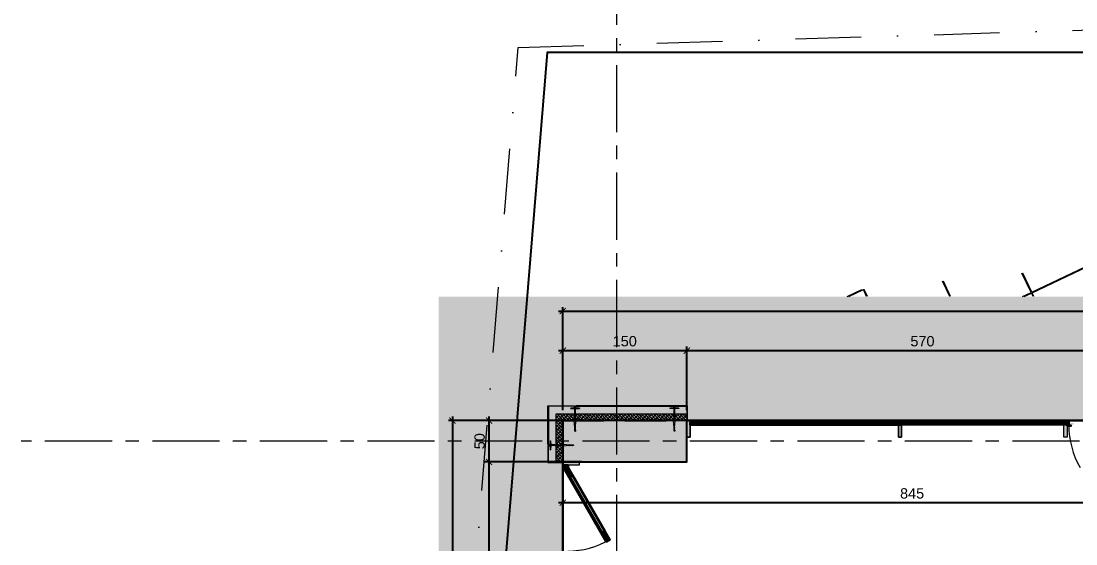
# Model space of a CAD drawing. Header units: centimetres. Extents: x 66524 to 72777, y -55096 to -48161.
# Drawn here: x 67048 to 68324, y -50122 to -49489 of the extents above; entities that cross this region are included whole.
import ezdxf

# ---------------------------------------------------------------- set-up
doc = ezdxf.new("R2010")
doc.units = ezdxf.units.CM
doc.header["$LTSCALE"] = 50
doc.header["$MEASUREMENT"] = 0
for name, pattern in [('AUSGEZOGEN', [0]), ('AXES', [2, 1.25, -0.25, 0.25, -0.25]), ('CACHE', [0.375, 0.25, -0.125]), ('CONTINU', [0]), ('CORNER', [20, 0, -20]), ('Dot & Dashed', [335.138881, 158.75, -88.194444, 0, -88.194437])]:
    doc.linetypes.add(name, pattern=pattern)
doc.layers.get('0').update_dxf_attribs({"color": 8})
for name, color, linetype in [('AXES', 10, 'AXES'), ('BETON COUPE', 3, 'CONTINU'), ('BETON TRAME', 252, 'Continuous'), ('BORD', 5, 'Continuous'), ('COTE 50ème', 1, 'Continuous'), ('EMPRISE BATIMENT', 253, 'CACHE'), ('FASADA', 150, 'Continuous')]:
    doc.layers.add(name, color=color, linetype=linetype)
for name, color, linetype, lineweight in [('BETON CACHE', 4, 'CACHE', 5), ('ISOLATION', 252, 'Continuous', 0), ('MACONNERIE COUPE', 7, 'Continuous', 30), ('WD_Corner', 154, 'Continuous', 5), ('WD_Dowel', 154, 'Continuous', 5), ('WD_Text_Legende', 154, 'AUSGEZOGEN', 5)]:
    doc.layers.add(name, color=color, linetype=linetype, lineweight=lineweight)
doc.layers.add('FMULT', color=150, linetype='Continuous', plot=False)
doc.layers.add('WD_Assist1', color=6, linetype='CORNER', lineweight=0, plot=False)
doc.styles.add('RS_TXT_50', font='arial.ttf', dxfattribs={"height": 12.5})
doc.dimstyles.new('RS_50CM_LINEAIRE', dxfattribs={"dimscale": 5, "dimtxt": 12.5, "dimasz": 1.5, "dimexe": 1, "dimexo": 2.5, "dimgap": 1, "dimtad": 1, "dimdec": 1, "dimrnd": 0.5, "dimdsep": 46, "dimtxsty": 'RS_TXT_50', "dimblk1": 'ARCHTICK', "dimblk2": 'ARCHTICK', "dimsah": 1, "dimcen": 2.5, "dimdle": 1, "dimclrt": 4, "dimadec": 0, "dimazin": 2, "dimtfac": 1, "dimtdec": 1, "dimtix": 1, "dimtmove": 2, "dimatfit": 3, "dimfxl": 1, "dimtolj": 1, "dimtzin": 0, "dimarcsym": 0})

# ---------------------------------------------------------------- blocks, each defined once
blk = doc.blocks.new('A$C8397ccc9')
at = {"layer": 'AXES', "lineweight": 5, "ltscale": 1.3}
for p, q in [((-1265, 1580), (-1265, -1500)), ((3195, 865), (-1985, 865))]:
    blk.add_line(p, q, dxfattribs=at)
blk = doc.blocks.new('ankeri')
at = {"layer": 'WD_Assist1'}
for p, q in [((-29.8, 0.4), (-30, 0)), ((-30, 0), (-29.8, -0.4)), ((-2.8, 0.4), (-29.8, 0.4)), ((-2.5, 0.6), (-2.8, 0.4)), ((-2.3, 5.2), (-2.5, 0.6)), ((-2.2, 5.3), (-2.3, 5.2)), ((-2, 5.3), (-2.2, 5.3)), ((-2, -5.3), (-2, 5.3)), ((-29.8, -0.4), (-2.8, -0.4)), ((-2.8, -0.4), (-2.5, -0.6)), ((-2.5, -0.6), (-2.3, -5.2)), ((-2.3, -5.2), (-2.2, -5.3)), ((-2.2, -5.3), (-2, -5.3))]:
    blk.add_line(p, q, dxfattribs=at)
at = {"layer": 'WD_Corner', "lineweight": 5}
blk.add_lwpolyline([(-2, 0.1), (-1.9, 0.1, -1), (-1.8, 0.1), (-0.2, 0.1, 0.185242), (-0.1, 0.6), (-0.1, 0.7), (-0.1, 0.7), (-0.1, 0.7), (-0.1, 0.8), (-0.1, 0.9), (-0.3, 0.9), (-0.3, 0.8), (-0.3, 0.8), (-0.3, 0.9), (-0.4, 0.9), (-0.5, 0.7), (-0.5, 0.7), (-0.5, 0.7), (-0.5, 0.7), (-0.5, 0.7), (-0.5, 0.7), (-0.5, 0.6), (-0.6, 0.7), (-0.4, 0.9), (-0.1, 0.9), (-0.1, 1.4), (0, 1.4), (0, 1.2), (0, 1.2), (0, 1.1), (0, 1.1), (0.2, 1), (0, 1), (0, -1), (0.2, -1), (0, -1.1), (0, -1.1), (0, -1.2), (0, -1.2), (0, -1.4), (-0.1, -1.4), (-0.1, -0.9), (-0.4, -0.9), (-0.6, -0.7), (-0.5, -0.6), (-0.5, -0.7), (-0.5, -0.7), (-0.5, -0.7), (-0.5, -0.7), (-0.5, -0.7), (-0.5, -0.7), (-0.4, -0.9), (-0.3, -0.9), (-0.3, -0.8), (-0.3, -0.8), (-0.3, -0.9), (-0.1, -0.9), (-0.1, -0.8), (-0.1, -0.7), (-0.1, -0.7), (-0.1, -0.7), (-0.1, -0.6, 0.185242), (-0.2, -0.1), (-1.8, -0.1, -1), (-1.9, -0.1), (-2, -0.1)], format="xyb", close=True, dxfattribs=at)
at = {"layer": 'WD_Dowel'}
for p, q in [((-29.8, 0.4), (-30, 0)), ((-30, 0), (-29.8, -0.4)), ((-28.9, 0.4), (-29.8, 0.4)), ((-29.5, 0), (-29.3, 0.1)), ((-29.5, 0), (-29.5, 0)), ((-29.3, 0.3), (-29, 0.4)), ((-29.3, 0.3), (-29.3, -0.3)), ((-29, 0.3), (-29, 0.4)), ((-28.9, 0.4), (-29, 0.3)), ((-28.8, 0.4), (-28.9, 0.4)), ((-28.8, 0.4), (-28.8, 0.3)), ((-28.8, 0.3), (-28.7, 0.4)), ((-28.6, 0.4), (-28.7, 0.4)), ((-28.6, 0.4), (-28.7, 0.4)), ((-28.6, 0.4), (-28.6, 0.3)), ((-28.6, 0.3), (-28.4, 0.4)), ((-28.4, 0.4), (-28.4, 0.4)), ((-28.4, 0.4), (-28.4, 0.3)), ((-28.4, 0.3), (-28.2, 0.4)), ((-28.2, 0.4), (-28.2, 0.4)), ((-28.2, 0.4), (-28.2, 0.3)), ((-28.2, 0.3), (-28, 0.4)), ((-28, 0.4), (-28, 0.4)), ((-28, 0.4), (-28, 0.3)), ((-28, 0.3), (-25.6, 0.4)), ((-25.6, 0.4), (-25.6, 0.4)), ((-25.6, 0.4), (-25.6, 0.3)), ((-25.6, 0.3), (-25.4, 0.4)), ((-25.3, 0.4), (-25.4, 0.4)), ((-25.3, 0.3), (-17.1, 1)), ((-25.3, 0.4), (-25.3, 0.3)), ((-17, 1), (-17.1, 1)), ((-17, 1), (-17, 0.3)), ((-17, 0.3), (-9.4, 0.4)), ((-9.3, 0.4), (-9.4, 0.4)), ((-9.3, 0.4), (-9.3, 0.3)), ((-9.3, 0.3), (-9.1, 0.4)), ((-9.1, 0.4), (-9.1, 0.4)), ((-9.1, 0.4), (-9.1, 0.3)), ((-9.1, 0.3), (-8.9, 0.4)), ((-8.9, 0.4), (-8.9, 0.4)), ((-8.9, 0.4), (-8.9, 0.3)), ((-8.9, 0.3), (-8.7, 0.4)), ((-8.7, 0.4), (-8.7, 0.4)), ((-8.7, 0.4), (-8.7, 0.3)), ((-8.7, 0.3), (-8.5, 0.4)), ((-8.4, 0.4), (-8.5, 0.4)), ((-8.4, 0.4), (-8.4, 0.3)), ((-8.4, 0.3), (-8.3, 0.4)), ((-8.2, 0.4), (-8.3, 0.4)), ((-8.2, 0.4), (-8.2, 0.3)), ((-8.2, 0.3), (-8.1, 0.4)), ((-8, 0.4), (-8.1, 0.4)), ((-8, 0.4), (-8, 0.3)), ((-8, 0.3), (-7.8, 0.4)), ((-7.8, 0.4), (-7.8, 0.4)), ((-7.8, 0.4), (-7.8, 0.3)), ((-7.8, 0.3), (-7.6, 0.4)), ((-7.6, 0.4), (-7.6, 0.4)), ((-7.6, 0.4), (-7.6, 0.3)), ((-7.6, 0.3), (-7.4, 0.4)), ((-7.4, 0.4), (-2.8, 0.4)), ((-2.3, 5.2), (-2.5, 0.7)), ((-2.5, 0.7), (-2.5, -0.7)), ((-2.5, 0.7), (-2.1, 0.7)), ((-2.1, 0.1), (-2.5, 0.1)), ((-2.1, 2.9), (-2.3, 2.9)), ((-2.3, 2.9), (-2.3, 0.7)), ((-2.3, 0.1), (-2.3, 0.7)), ((-2, 5.3), (-2.2, 5.3)), ((-2.1, 5.3), (-2.1, -5.3)), ((-2, 5.3), (-2, -5.3)), ((-29.8, -0.4), (-28.9, -0.4)), ((-29.3, -0.1), (-29.5, 0)), ((-29.3, -0.3), (-29, -0.4)), ((-29, -0.4), (-29, -0.3)), ((-29, -0.3), (-28.9, -0.4)), ((-28.8, -0.4), (-28.9, -0.4)), ((-28.8, -0.4), (-28.8, -0.3)), ((-28.8, -0.3), (-28.7, -0.4)), ((-28.6, -0.4), (-28.7, -0.4)), ((-28.6, -0.4), (-28.6, -0.3)), ((-28.6, -0.3), (-28.4, -0.4)), ((-28.4, -0.4), (-28.4, -0.3)), ((-28.4, -0.3), (-28.2, -0.4)), ((-28.4, -0.4), (-28.4, -0.4)), ((-28.2, -0.4), (-28.2, -0.3)), ((-28.2, -0.3), (-28, -0.4)), ((-28.2, -0.4), (-28.2, -0.4)), ((-28, -0.4), (-28, -0.3)), ((-28, -0.3), (-25.6, -0.4)), ((-28, -0.4), (-28, -0.4)), ((-25.6, -0.4), (-25.6, -0.3)), ((-25.6, -0.3), (-25.4, -0.4)), ((-25.6, -0.4), (-25.6, -0.4)), ((-25.3, -0.4), (-25.4, -0.4)), ((-25.3, -0.4), (-25.3, -0.3)), ((-25.3, -0.3), (-17.1, -1)), ((-17, -1), (-17.1, -1)), ((-17, -1), (-17, -0.3)), ((-17, -0.3), (-9.4, -0.4)), ((-9.3, -0.4), (-9.4, -0.4)), ((-9.3, -0.4), (-9.3, -0.3)), ((-9.3, -0.3), (-9.1, -0.4)), ((-9.1, -0.4), (-9.1, -0.3)), ((-9.1, -0.3), (-8.9, -0.4)), ((-9.1, -0.4), (-9.1, -0.4)), ((-8.9, -0.4), (-8.9, -0.3)), ((-8.9, -0.3), (-8.7, -0.4)), ((-8.9, -0.4), (-8.9, -0.4)), ((-8.7, -0.4), (-8.7, -0.3)), ((-8.7, -0.3), (-8.5, -0.4)), ((-8.7, -0.4), (-8.7, -0.4)), ((-8.4, -0.4), (-8.5, -0.4)), ((-8.4, -0.4), (-8.4, -0.3)), ((-8.4, -0.3), (-8.3, -0.4)), ((-8.2, -0.4), (-8.3, -0.4)), ((-8.2, -0.4), (-8.2, -0.3)), ((-8.2, -0.3), (-8.1, -0.4)), ((-8, -0.4), (-8.1, -0.4)), ((-8, -0.4), (-8, -0.3)), ((-8, -0.3), (-7.8, -0.4)), ((-7.8, -0.4), (-7.8, -0.3)), ((-7.8, -0.3), (-7.6, -0.4)), ((-7.8, -0.4), (-7.8, -0.4)), ((-7.6, -0.4), (-7.6, -0.3)), ((-7.6, -0.3), (-7.4, -0.4)), ((-7.6, -0.4), (-7.6, -0.4)), ((-7.4, -0.4), (-2.8, -0.4)), ((-2.1, -0.1), (-2.5, -0.1)), ((-2.5, -0.7), (-2.1, -0.7)), ((-2.5, -0.7), (-2.3, -5.2)), ((-2.3, -0.7), (-2.3, -0.1)), ((-2.2, -2.9), (-2.3, -0.7)), ((-2.1, -2.9), (-2.2, -2.9)), ((-2, -5.3), (-2.2, -5.3))]:
    blk.add_line(p, q, dxfattribs=at)
for centre, major_axis, start_param, end_param in [((-2.8, 0.6), (0.216, 0), -1.570795, 0), ((-2.2, 5.2), (0.108, 0), 1.570796, 3.141593), ((-2.8, -0.6), (-0.216, 0), 3.141593, 4.712389), ((-2.2, -5.2), (0.108, 0), 3.141593, 4.712389)]:
    blk.add_ellipse(centre, major_axis=major_axis, ratio=0.909091, start_param=start_param, end_param=end_param, dxfattribs=at)
blk = doc.blocks.new('_ArchTick')
at = {"color": 0, "linetype": 'ByBlock', "const_width": 0.15}
blk.add_lwpolyline([(-0.5, -0.5), (0.5, 0.5)], dxfattribs=at)
blk = doc.blocks.new('*D912')
at = {"layer": 'COTE 50ème', "color": 0, "lineweight": -2, "ltscale": 0.5, "transparency": 16777216}
for p, q in [((67698.1, -49887.8), (67858.1, -49887.8)), ((67703.1, -49959.9), (67703.1, -49882.8)), ((67853.1, -49959.9), (67853.1, -49882.8))]:
    blk.add_line(p, q, dxfattribs=at)
at = {"layer": 'Defpoints', "color": 0, "ltscale": 0.5, "transparency": 16777216}
for p in [(67853.1, -49887.8), (67703.1, -49972.4), (67853.1, -49972.4)]:
    blk.add_point(p, dxfattribs=at)
at = {"layer": 'COTE 50ème', "color": 0, "lineweight": -2, "ltscale": 0.5, "transparency": 16777216, "xscale": 7.5, "yscale": 7.5, "zscale": 7.5, "rotation": 180}
blk.add_blockref('_ArchTick', (67703.1, -49887.8), dxfattribs=at)
at = {"layer": 'COTE 50ème', "color": 0, "lineweight": -2, "ltscale": 0.5, "transparency": 16777216, "xscale": 7.5, "yscale": 7.5, "zscale": 7.5}
blk.add_blockref('_ArchTick', (67853.1, -49887.8), dxfattribs=at)
at = {"layer": 'COTE 50ème', "color": 4, "ltscale": 0.5, "transparency": 16777216, "insert": (67778.1, -49876.5), "char_height": 12.5, "attachment_point": 5, "style": 'RS_TXT_50'}
blk.add_mtext('\\A1;150', dxfattribs=at)
blk = doc.blocks.new('*D913')
at = {"layer": 'COTE 50ème', "color": 0, "lineweight": -2, "ltscale": 0.5, "transparency": 16777216}
for p, q in [((67848.1, -49887.8), (68428.1, -49887.8)), ((67853.1, -49959.9), (67853.1, -49882.8)), ((68423.1, -49959.9), (68423.1, -49882.8))]:
    blk.add_line(p, q, dxfattribs=at)
at = {"layer": 'Defpoints', "color": 0, "ltscale": 0.5, "transparency": 16777216}
for p in [(68423.1, -49887.8), (67853.1, -49972.4), (68423.1, -49972.4)]:
    blk.add_point(p, dxfattribs=at)
at = {"layer": 'COTE 50ème', "color": 0, "lineweight": -2, "ltscale": 0.5, "transparency": 16777216, "xscale": 7.5, "yscale": 7.5, "zscale": 7.5, "rotation": 180}
blk.add_blockref('_ArchTick', (67853.1, -49887.8), dxfattribs=at)
at = {"layer": 'COTE 50ème', "color": 0, "lineweight": -2, "ltscale": 0.5, "transparency": 16777216, "xscale": 7.5, "yscale": 7.5, "zscale": 7.5}
blk.add_blockref('_ArchTick', (68423.1, -49887.8), dxfattribs=at)
at = {"layer": 'COTE 50ème', "color": 4, "ltscale": 0.5, "transparency": 16777216, "insert": (68138.1, -49876.5), "char_height": 12.5, "attachment_point": 5, "style": 'RS_TXT_50'}
blk.add_mtext('\\A1;570', dxfattribs=at)
blk = doc.blocks.new('*D944')
at = {"layer": 'COTE 50ème', "color": 0, "lineweight": -2, "ltscale": 0.5, "transparency": 16777216}
for p, q in [((67703.1, -50034.7), (67703.1, -50077)), ((68548.1, -50059.2), (68548.1, -50077)), ((68553.1, -50072), (67698.1, -50072))]:
    blk.add_line(p, q, dxfattribs=at)
at = {"layer": 'Defpoints', "color": 0, "ltscale": 0.5, "transparency": 16777216}
for p in [(67703.1, -50022.2), (68548.1, -50046.7), (67703.1, -50072)]:
    blk.add_point(p, dxfattribs=at)
at = {"layer": 'COTE 50ème', "color": 0, "lineweight": -2, "ltscale": 0.5, "transparency": 16777216, "xscale": 7.5, "yscale": 7.5, "zscale": 7.5, "rotation": 180}
blk.add_blockref('_ArchTick', (67703.1, -50072), dxfattribs=at)
at = {"layer": 'COTE 50ème', "color": 0, "lineweight": -2, "ltscale": 0.5, "transparency": 16777216, "xscale": 7.5, "yscale": 7.5, "zscale": 7.5}
blk.add_blockref('_ArchTick', (68548.1, -50072), dxfattribs=at)
at = {"layer": 'COTE 50ème', "color": 4, "ltscale": 0.5, "transparency": 16777216, "insert": (68125.6, -50060.6), "char_height": 12.5, "attachment_point": 5, "style": 'RS_TXT_50'}
blk.add_mtext('\\A1;845', dxfattribs=at)
blk = doc.blocks.new('*D1227')
at = {"layer": 'COTE 50ème', "color": 0, "lineweight": -2, "ltscale": 0.5, "transparency": 16777216}
for p, q in [((67725.9, -50022.4), (67609, -50022.4)), ((67614, -50652.4), (67614, -50017.4)), ((67725.9, -50647.4), (67609, -50647.4))]:
    blk.add_line(p, q, dxfattribs=at)
at = {"layer": 'Defpoints', "color": 0, "ltscale": 0.5, "transparency": 16777216}
for p in [(67614, -50022.4), (67738.4, -50022.4), (67738.4, -50647.4)]:
    blk.add_point(p, dxfattribs=at)
at = {"layer": 'COTE 50ème', "color": 0, "lineweight": -2, "ltscale": 0.5, "transparency": 16777216, "xscale": 7.5, "yscale": 7.5, "zscale": 7.5}
for p, rotation in [((67614, -50022.4), 90), ((67614, -50647.4), 270)]:
    blk.add_blockref('_ArchTick', p, dxfattribs=dict(at, rotation=rotation))
at = {"layer": 'COTE 50ème', "color": 4, "ltscale": 0.5, "transparency": 16777216, "insert": (67602.6, -50334.9), "char_height": 12.5, "attachment_point": 5, "rotation": 90, "style": 'RS_TXT_50'}
blk.add_mtext('\\A1;625', dxfattribs=at)
blk = doc.blocks.new('*D1228')
at = {"layer": 'COTE 50ème', "color": 0, "lineweight": -2, "ltscale": 0.5, "transparency": 16777216}
for p, q in [((67722.1, -49972.4), (67609, -49972.4)), ((67614, -50027.4), (67614, -49967.4)), ((67725.9, -50022.4), (67609, -50022.4))]:
    blk.add_line(p, q, dxfattribs=at)
at = {"layer": 'Defpoints', "color": 0, "ltscale": 0.5, "transparency": 16777216}
for p in [(67614, -49972.4), (67734.6, -49972.4), (67738.4, -50022.4)]:
    blk.add_point(p, dxfattribs=at)
at = {"layer": 'COTE 50ème', "color": 0, "lineweight": -2, "ltscale": 0.5, "transparency": 16777216, "xscale": 7.5, "yscale": 7.5, "zscale": 7.5}
for p, rotation in [((67614, -49972.4), 90), ((67614, -50022.4), 270)]:
    blk.add_blockref('_ArchTick', p, dxfattribs=dict(at, rotation=rotation))
at = {"layer": 'COTE 50ème', "color": 4, "ltscale": 0.5, "transparency": 16777216, "insert": (67602.6, -49997.4), "char_height": 12.5, "attachment_point": 5, "rotation": 90, "style": 'RS_TXT_50'}
blk.add_mtext('\\A1;50', dxfattribs=at)
blk = doc.blocks.new('*D1229')
at = {"layer": 'COTE 50ème', "color": 0, "lineweight": -2, "ltscale": 0.5, "transparency": 16777216}
for p, q in [((67690.6, -49972.4), (67564.8, -49972.4)), ((67569.8, -49967.4), (67569.8, -54072.4)), ((67690.6, -54067.4), (67564.8, -54067.4))]:
    blk.add_line(p, q, dxfattribs=at)
at = {"layer": 'Defpoints', "color": 0, "ltscale": 0.5, "transparency": 16777216}
for p in [(67703.1, -49972.4), (67569.8, -54067.4), (67703.1, -54067.4)]:
    blk.add_point(p, dxfattribs=at)
at = {"layer": 'COTE 50ème', "color": 0, "lineweight": -2, "ltscale": 0.5, "transparency": 16777216, "xscale": 7.5, "yscale": 7.5, "zscale": 7.5}
for p, rotation in [((67569.8, -49972.4), 90), ((67569.8, -54067.4), 270)]:
    blk.add_blockref('_ArchTick', p, dxfattribs=dict(at, rotation=rotation))
at = {"layer": 'COTE 50ème', "color": 4, "ltscale": 0.5, "transparency": 16777216, "insert": (67558.4, -52019.9), "char_height": 12.5, "attachment_point": 5, "rotation": 90, "style": 'RS_TXT_50'}
blk.add_mtext('\\A1;4095', dxfattribs=at)
blk = doc.blocks.new('*D1366')
at = {"layer": 'COTE 50ème', "color": 0, "lineweight": -2, "ltscale": 0.5, "transparency": 16777216}
for p, q in [((67703.1, -49959.9), (67703.1, -49835.1)), ((69903.1, -49959.9), (69903.1, -49835.1)), ((67698.1, -49840.1), (69908.1, -49840.1))]:
    blk.add_line(p, q, dxfattribs=at)
at = {"layer": 'Defpoints', "color": 0, "ltscale": 0.5, "transparency": 16777216}
for p in [(69903.1, -49840.1), (67703.1, -49972.4), (69903.1, -49972.4)]:
    blk.add_point(p, dxfattribs=at)
at = {"layer": 'COTE 50ème', "color": 0, "lineweight": -2, "ltscale": 0.5, "transparency": 16777216, "xscale": 7.5, "yscale": 7.5, "zscale": 7.5, "rotation": 180}
blk.add_blockref('_ArchTick', (67703.1, -49840.1), dxfattribs=at)
at = {"layer": 'COTE 50ème', "color": 0, "lineweight": -2, "ltscale": 0.5, "transparency": 16777216, "xscale": 7.5, "yscale": 7.5, "zscale": 7.5}
blk.add_blockref('_ArchTick', (69903.1, -49840.1), dxfattribs=at)
at = {"layer": 'COTE 50ème', "color": 4, "ltscale": 0.5, "transparency": 16777216, "insert": (68803.1, -49828.7), "char_height": 12.5, "attachment_point": 5, "style": 'RS_TXT_50'}
blk.add_mtext('\\A1;2200', dxfattribs=at)

msp = doc.modelspace()

# ---------------------------------------------------------------- hatches: boundary and pattern name
at = {"layer": 'BETON TRAME', "transparency": 33554559}
h = msp.add_hatch(color=256, dxfattribs=at)
h.dxf.hatch_style = 1
h.paths.add_polyline_path([(68573.07, -51297.36), (68538.07, -51297.36), (68538.07, -50647.36), (68573.07, -50647.36), (68573.07, -50822.36), (69033.07, -50822.36), (69033.07, -50647.36), (69068.07, -50647.36), (69068.07, -51297.36), (69033.07, -51297.36), (69033.07, -50862.36), (68823.07, -50862.36), (68823.07, -51192.36), (68783.07, -51192.36), (68783.07, -50862.36), (68573.07, -50862.36)])
h.paths.add_polyline_path([(67703.07, -49972.36), (67703.07, -50022.36), (67853.07, -50022.36), (67853.07, -49972.36)])
h.paths.add_polyline_path([(68423.07, -49972.36), (68423.07, -50022.36), (68573.07, -50022.36), (68573.07, -49972.36)])
h.paths.add_polyline_path([(69033.07, -49972.36), (69033.07, -50022.36), (69183.07, -50022.36), (69183.07, -49972.36)])
h.paths.add_polyline_path([(69753.07, -49972.36), (69753.07, -50022.36), (69903.07, -50022.36), (69903.07, -49972.36)])
h.paths.add_polyline_path([(69753.07, -50647.36), (69753.07, -50697.36), (69903.07, -50697.36), (69903.07, -50647.36)])
h.paths.add_polyline_path([(67703.07, -50647.36), (67703.07, -50697.36), (67853.07, -50697.36), (67853.07, -50647.36)])
h.paths.add_polyline_path([(67703.07, -51247.36), (67703.07, -51297.36), (67853.07, -51297.36), (67853.07, -51247.36)])
h.paths.add_polyline_path([(69753.07, -51247.36), (69753.07, -51297.36), (69903.07, -51297.36), (69903.07, -51247.36)])
h.paths.add_polyline_path([(69753.07, -51987.36), (69753.07, -52037.36), (69903.07, -52037.36), (69903.07, -51987.36)])
h.paths.add_polyline_path([(67853.07, -52037.36), (67853.07, -51987.36), (67703.07, -51987.36), (67703.07, -52037.36)])
h.paths.add_polyline_path([(68518.07, -51987.36), (68518.07, -52037.36), (68643.07, -52037.36), (68643.07, -51987.36)])
h.paths.add_polyline_path([(68963.07, -51987.36), (68963.07, -52037.36), (69088.07, -52037.36), (69088.07, -51987.36)])
h.paths.add_polyline_path([(68938.07, -52037.36), (68963.07, -52037.36), (68963.07, -51532.36), (68938.07, -51532.36)])
h.paths.add_polyline_path([(68643.07, -52037.36), (68668.07, -52037.36), (68668.07, -51532.36), (68643.07, -51532.36)])
at = {"layer": 'EMPRISE BATIMENT', "linetype": 'ByBlock', "lineweight": 15, "ltscale": 200, "true_color": 0x9898cc, "transparency": 33554559}
h = msp.add_hatch(dxfattribs=at)
h.set_pattern_fill('HT6006ET', color=253, scale=0.15, angle=25.38482, pattern_type=2)
h.set_pattern_definition([(25.38482, (30090.2, 37005.95), (-38.96845, 82.12351), [90, -0.9]), (25.38482, (30089.81, 37006.76), (-38.96845, 82.12351), [90, -0.9]), (115.38482, (30089.81, 37006.76), (-82.12351, -38.96845), [90, -0.9]), (115.38482, (30089, 37006.37), (-82.12351, -38.96845), [90, -0.9])])
h.paths.add_polyline_path([(70544.16, -49889.32), (70372.62, -49716.47), (69956.63, -49822.36), (70053.07, -49822.36), (70053.07, -51364.18), (70148.18, -51364.18), (70148.18, -51384.18), (70053.07, -51384.18), (70053.07, -51610.36), (70504.85, -51610.36), (70450.69, -51597, -0.5839809), (70403.94, -51429.2), (70616.9, -51216.24), (70617.55, -51045.88), (70503.04, -51160.39, -0.7337712), (70333.87, -51072.18)])
h.paths.add_polyline_path([(70363.07, -49997.36, -1), (70443.07, -49997.36, -1)], flags=16)
h.paths.add_polyline_path([(70323.07, -50672.36, -1), (70243.07, -50672.36, -1)], flags=16)
h.paths.add_polyline_path([(70323.07, -51272.36, -1), (70243.07, -51272.36, -1)], flags=16)
h.paths.add_polyline_path([(69087.63, -49711.57), (69067.63, -49711.49), (67982.33, -49822.36), (69584.5, -49822.36)])
h.paths.add_polyline_path([(70117.51, -51403.22), (70248.4, -51403.22), (70248.4, -51310.03), (70117.51, -51310.03)], flags=24)
at = {"layer": 'EMPRISE BATIMENT', "linetype": 'ByBlock', "lineweight": 15, "ltscale": 0.5, "true_color": 0x636466, "transparency": 33554641}
h = msp.add_hatch(dxfattribs=at)
h.set_pattern_fill('SQUARE', color=251, scale=200, angle=25.38482)
h.set_pattern_definition([(25.38482, (30089.383, 37005.56), (-10.7173944, 22.586223), [25, -25]), (115.38482, (30089.383, 37005.56), (-22.586223, -10.7173944), [25, -25])])
h.paths.add_polyline_path([(70053.07, -49822.36), (67553.07, -49822.36), (67553.07, -54217.36), (68333.07, -54217.36), (68333.07, -54272.36), (71288.07, -54272.36), (71288.07, -51907.36), (70673.07, -51907.36), (70673.07, -51610.36), (70053.07, -51610.36)])
h.paths.add_polyline_path([(69903.07, -51760.36), (70523.07, -51760.36), (70523.07, -52057.36), (71138.07, -52057.36), (71138.07, -54122.36), (68483.07, -54122.36), (68483.07, -54067.36), (67703.07, -54067.36), (67703.07, -49972.36), (69903.07, -49972.36)], flags=16)
at = {"layer": 'FASADA', "linetype": 'Continuous', "lineweight": 15}
for points in [[(67853.07, -49992.36), (67853.07, -49972.36), (67857.07, -49972.36), (67857.07, -49992.36)], [(67857.07, -49992.36), (67853.07, -49992.36), (67853.07, -49972.36), (67857.07, -49972.36)], [(68108.92, -49992.36), (68108.92, -49972.36), (68112.92, -49972.36), (68112.92, -49992.36)], [(68112.92, -49992.36), (68108.92, -49992.36), (68108.92, -49972.36), (68112.92, -49972.36)], [(68313.07, -49992.36), (68309.07, -49992.36), (68309.07, -49972.36), (68313.07, -49972.36)], [(68313.07, -49978.86), (68313.07, -49973.36), (68315.07, -49973.36), (68315.07, -49978.36), (68317.57, -49978.36), (68317.57, -49978.86)], [(67723.07, -50022.21), (67723.07, -50026.21), (67703.07, -50026.21), (67703.07, -50022.21)], [(67704.07, -50026.21), (67709.57, -50026.21), (67709.57, -50030.71), (67709.07, -50030.71), (67709.07, -50028.21), (67704.07, -50028.21)], [(67704.74, -50030.71), (67710.74, -50041.1), (67715.07, -50038.6), (67709.07, -50028.21)], [(67749.74, -50108.65), (67755.74, -50119.05), (67760.07, -50116.55), (67754.07, -50106.15)]]:
    msp.add_hatch(color=256, dxfattribs=at).paths.add_polyline_path(points)
at = {"layer": 'FASADA', "linetype": 'Continuous', "lineweight": 0}
for points in [[(68111.92, -49977.36), (67857.07, -49977.36), (67857.07, -49975.36), (68111.92, -49975.36)], [(68112.92, -49977.36), (68112.92, -49975.36), (68321.07, -49975.36), (68321.07, -49977.36)]]:
    msp.add_hatch(color=256, dxfattribs=at).paths.add_polyline_path(points)
at = {"layer": 'ISOLATION', "transparency": 33554687}
h = msp.add_hatch(dxfattribs=at)
h.set_pattern_fill('INSUL', color=256, scale=10, angle=45)
h.paths.add_polyline_path([(67703.07, -50022.36), (67695.07, -50022.36), (67695.07, -49964.36), (67853.07, -49964.36), (67853.07, -49972.36), (67703.07, -49972.36)])

# ---------------------------------------------------------------- linework, layer by layer
at = {"layer": 'BETON CACHE', "color": 232, "linetype": 'Dot & Dashed', "ltscale": 0.01}
msp.add_lwpolyline([(71908.7, -54847.46), (70595.46, -54807.71), (67248.21, -54401.92), (67649.31, -49521.26), (71298.58, -49407.74), (71887.99, -49414.31)], close=True, dxfattribs=at)
at = {"layer": 'BETON COUPE'}
msp.add_lwpolyline([(67703.07, -49972.36), (67703.07, -50022.36), (67853.07, -50022.36), (67853.07, -49972.36)], close=True, dxfattribs=at)
at = {"layer": 'BORD'}
msp.add_lwpolyline([(67477.19, -52046.35), (72108.07, -52046.35), (72108.07, -49527.22), (67684.23, -49527.22)], close=True, dxfattribs=at)
at = {"layer": 'BORD', "color": 41, "linetype": 'CACHE', "ltscale": 4, "true_color": 0xf4ee51}
msp.add_lwpolyline([(67703.07, -49972.36), (69903.07, -49972.36), (69903.07, -51760.36), (70523.07, -51760.36), (70523.07, -52057.36), (71138.07, -52057.36), (71138.07, -54122.36), (68483.07, -54122.36), (68483.07, -54067.36), (67703.07, -54067.36)], close=True, dxfattribs=at)
at = {"layer": 'FASADA', "linetype": 'Continuous', "lineweight": 30}
for p, q in [((67711.61, -50040.6), (67750.61, -50108.15)), ((67715.07, -50038.6), (67754.07, -50106.15)), ((67710.74, -50041.1), (67749.74, -50108.65))]:
    msp.add_line(p, q, dxfattribs=at)
at = {"layer": 'FASADA', "linetype": 'Continuous', "lineweight": 15, "flags": 128}
for points in [[(67853.07, -49992.36), (67857.07, -49992.36), (67857.07, -49972.36), (67853.07, -49972.36)], [(67857.07, -49992.36), (67853.07, -49992.36), (67853.07, -49972.36), (67857.07, -49972.36)], [(68108.92, -49992.36), (68112.92, -49992.36), (68112.92, -49972.36), (68108.92, -49972.36)], [(68112.92, -49992.36), (68108.92, -49992.36), (68108.92, -49972.36), (68112.92, -49972.36)], [(68313.07, -49992.36), (68309.07, -49992.36), (68309.07, -49972.36), (68313.07, -49972.36)], [(67723.07, -50022.21), (67723.07, -50026.21), (67703.07, -50026.21), (67703.07, -50022.21)]]:
    msp.add_lwpolyline(points, close=True, dxfattribs=at)
at = {"layer": 'FASADA', "linetype": 'Continuous', "lineweight": 35, "flags": 128}
for points in [[(68111.92, -49977.36), (68111.92, -49975.36), (67857.07, -49975.36), (67857.07, -49977.36)], [(68112.92, -49977.36), (68112.92, -49975.36), (68312.07, -49975.36), (68312.07, -49977.36)]]:
    msp.add_lwpolyline(points, close=True, dxfattribs=at)
at = {"layer": 'FASADA', "linetype": 'Continuous', "lineweight": 30, "flags": 128}
for points in [[(68313.07, -49978.86), (68317.57, -49978.86), (68317.57, -49978.36), (68315.07, -49978.36), (68315.07, -49973.36), (68313.07, -49973.36)], [(67704.07, -50026.21), (67704.07, -50028.21), (67709.07, -50028.21), (67709.07, -50030.71), (67709.57, -50030.71), (67709.57, -50026.21)], [(67704.74, -50030.71), (67710.74, -50041.1), (67715.07, -50038.6), (67709.07, -50028.21)], [(67710.74, -50041.1), (67749.74, -50108.65), (67754.07, -50106.15), (67715.07, -50038.6)], [(67749.74, -50108.65), (67755.74, -50119.05), (67760.07, -50116.55), (67754.07, -50106.15)]]:
    msp.add_lwpolyline(points, close=True, dxfattribs=at)
at = {"layer": 'FASADA', "linetype": 'Continuous', "lineweight": 13}
for centre, start, end in [((68417.07, -49978.36), 180, 210), ((67709.07, -50028.21), 270, 300)]:
    msp.add_arc(centre, 102, start, end, dxfattribs=at)
at = {"layer": 'FMULT', "ltscale": 0.5}
for points in [[(68560.57, -50022.36), (68560.57, -50659.86), (67703.07, -50659.86), (67703.07, -50022.36), (67853.07, -50022.36), (67853.07, -49972.36), (68423.07, -49972.36), (68423.07, -50022.36)], [(67703.07, -52037.36), (70523.07, -52037.36), (70523.07, -51760.36), (69903.07, -51760.36), (69903.07, -49972.36), (67703.07, -49972.36)]]:
    msp.add_lwpolyline(points, close=True, dxfattribs=at)
at = {"layer": 'ISOLATION', "ltscale": 0.5}
msp.add_lwpolyline([(67703.07, -50022.36), (67695.07, -50022.36), (67695.07, -49964.36), (67853.07, -49964.36), (67853.07, -49972.36), (67703.07, -49972.36)], close=True, dxfattribs=at)
at = {"layer": 'WD_Corner', "lineweight": 5, "ltscale": 0.5}
for points in [[(67717.07, -49955.36), (67717.07, -49955.11), (67685.82, -49955.11), (67685.82, -50001.36), (67686.07, -50001.36), (67686.07, -50001.56), (67685.22, -50001.56), (67685.22, -49954.51), (67717.27, -49954.51), (67717.27, -49955.36)], [(67719.07, -49955.36), (67719.07, -49955.11), (67853.32, -49955.11), (67853.32, -49972.16), (67853.07, -49972.16), (67853.07, -49972.36), (67853.92, -49972.36), (67853.92, -49954.51), (67718.87, -49954.51), (67718.87, -49955.36)], [(67702.87, -50022.36), (67702.87, -50022.61), (67685.82, -50022.61), (67685.82, -50003.36), (67686.07, -50003.36), (67686.07, -50003.16), (67685.22, -50003.16), (67685.22, -50023.21), (67703.07, -50023.21), (67703.07, -50022.36)]]:
    msp.add_lwpolyline(points, close=True, dxfattribs=at)

# ---------------------------------------------------------------- block references
at = {"layer": 'MACONNERIE COUPE', "lineweight": 5, "ltscale": 0.5}
msp.add_blockref('A$C8397ccc9', (69033.07, -50862.36), dxfattribs=at)
at = {"layer": 'WD_Text_Legende', "xscale": -1, "rotation": 270}
for p in [(67718.07, -49955.36), (67838.07, -49955.36)]:
    msp.add_blockref('ankeri', p, dxfattribs=at)
at = {"layer": 'WD_Text_Legende', "rotation": 90.00000000000001}
msp.add_blockref('ankeri', (67718.07, -49955.36), dxfattribs=at)
at = {"layer": 'WD_Text_Legende', "xscale": -1}
msp.add_blockref('ankeri', (67686.07, -50002.36), dxfattribs=at)

# ---------------------------------------------------------------- dimensions: what is measured, and where the dimension line sits
at = {"layer": 'COTE 50ème', "ltscale": 0.5}
for base, p1, p2, picture, middle in [((69903.07, -49840.05), (67703.07, -49972.36), (69903.07, -49972.36), '*D1366', (68803.07, -49828.67)), ((67853.07, -49887.84), (67703.07, -49972.36), (67853.07, -49972.36), '*D912', (67778.07, -49876.46)), ((68423.07, -49887.84), (67853.07, -49972.36), (68423.07, -49972.36), '*D913', (68138.07, -49876.46)), ((67703.07, -50072), (68548.07, -50046.74), (67703.07, -50022.21), '*D944', (68125.57, -50060.62))]:
    dim = msp.add_linear_dim(base=base, p1=p1, p2=p2, dimstyle='RS_50CM_LINEAIRE', dxfattribs=at)
    dim.commit()
    dim.dimension.update_dxf_attribs({"geometry": picture, "text_midpoint": middle})
for base, p1, p2, picture, middle in [((67569.78, -54067.36), (67703.07, -49972.36), (67703.07, -54067.36), '*D1229', (67558.4, -52019.86)), ((67614.02, -49972.36), (67738.4, -50022.36), (67734.63, -49972.36), '*D1228', (67602.64, -49997.36)), ((67614.02, -50022.36), (67738.4, -50647.36), (67738.4, -50022.36), '*D1227', (67602.64, -50334.86))]:
    dim = msp.add_linear_dim(base=base, p1=p1, p2=p2, angle=90, dimstyle='RS_50CM_LINEAIRE', dxfattribs=at)
    dim.commit()
    dim.dimension.update_dxf_attribs({"geometry": picture, "text_midpoint": middle})

doc.saveas('drawing.dxf')
